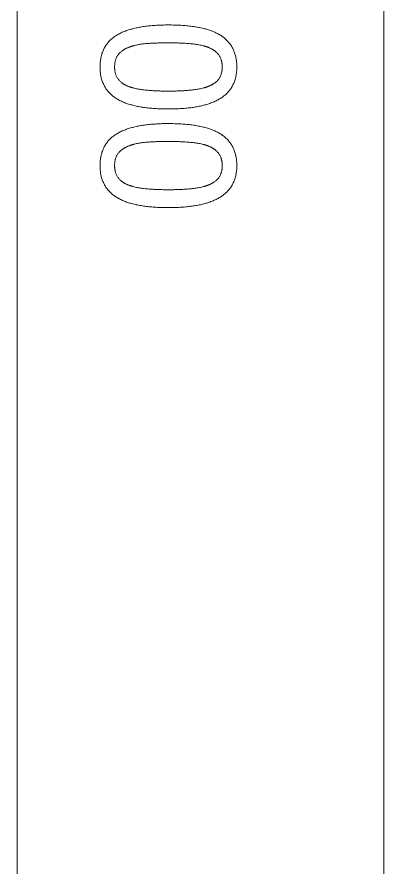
# Model space of a CAD drawing. Header units: millimetres. Extents: x 0 to 10092, y 0 to 7128.
# Drawn here: x 3573.4 to 3755, y 3191.1 to 3611.9 of the extents above; entities that cross this region are included whole.
import ezdxf

# ---------------------------------------------------------------- set-up
doc = ezdxf.new("R2010")
doc.units = ezdxf.units.MM
doc.header["$LTSCALE"] = 12
doc.layers.add('가시적인 것(ISO)', color=3, linetype='Continuous', lineweight=5, true_color=0x00ff00)

msp = doc.modelspace()

# ---------------------------------------------------------------- linework, layer by layer
at = {"layer": '가시적인 것(ISO)'}
for p, q in [((3755.017, 2541.209), (3755.017, 4031.209)), ((3573.417, 3871.209), (3573.417, 2774.409))]:
    msp.add_line(p, q, dxfattribs=at)
for points in [[(3648.316, 3607.964), (3631.197, 3607.964), (3614.499, 3597.904), (3614.499, 3587.158)], [(3682.185, 3587.158), (3682.185, 3597.798), (3665.909, 3607.964), (3648.316, 3607.964)], [(3628.721, 3596.903), (3632.303, 3598.272), (3641.468, 3599.115), (3648.316, 3599.115)], [(3648.316, 3599.115), (3654.689, 3599.115), (3664.803, 3598.167), (3668.121, 3596.85)], [(3621.715, 3587.158), (3621.715, 3590.951), (3625.35, 3595.639), (3628.721, 3596.903)], [(3668.121, 3596.85), (3671.545, 3595.481), (3674.969, 3590.793), (3674.969, 3587.158)], [(3614.499, 3587.158), (3614.499, 3576.571), (3630.881, 3566.404), (3648.369, 3566.404)], [(3628.563, 3577.571), (3625.139, 3578.888), (3621.715, 3583.576), (3621.715, 3587.158)], [(3648.369, 3566.404), (3665.33, 3566.404), (3682.185, 3576.465), (3682.185, 3587.158)], [(3674.969, 3587.158), (3674.969, 3583.524), (3671.545, 3578.941), (3668.227, 3577.624)], [(3648.369, 3575.254), (3641.679, 3575.254), (3631.776, 3576.307), (3628.563, 3577.571)], [(3668.227, 3577.624), (3664.908, 3576.307), (3655.058, 3575.254), (3648.369, 3575.254)], [(3648.316, 3559.188), (3631.197, 3559.188), (3614.499, 3549.127), (3614.499, 3538.382)], [(3682.185, 3538.382), (3682.185, 3549.022), (3665.909, 3559.188), (3648.316, 3559.188)], [(3621.715, 3538.382), (3621.715, 3542.174), (3625.35, 3546.862), (3628.721, 3548.126)], [(3628.721, 3548.126), (3632.303, 3549.496), (3641.468, 3550.339), (3648.316, 3550.339)], [(3648.316, 3550.339), (3654.689, 3550.339), (3664.803, 3549.391), (3668.121, 3548.074)], [(3668.121, 3548.074), (3671.545, 3546.704), (3674.969, 3542.016), (3674.969, 3538.382)], [(3614.499, 3538.382), (3614.499, 3527.794), (3630.881, 3517.628), (3648.369, 3517.628)], [(3628.563, 3528.795), (3625.139, 3530.112), (3621.715, 3534.8), (3621.715, 3538.382)], [(3648.369, 3517.628), (3665.33, 3517.628), (3682.185, 3527.689), (3682.185, 3538.382)], [(3674.969, 3538.382), (3674.969, 3534.747), (3671.545, 3530.165), (3668.227, 3528.848)], [(3648.369, 3526.477), (3641.679, 3526.477), (3631.776, 3527.531), (3628.563, 3528.795)], [(3668.227, 3528.848), (3664.908, 3527.531), (3655.058, 3526.477), (3648.369, 3526.477)]]:
    msp.add_open_spline(points, degree=2, dxfattribs=at)

doc.saveas('drawing.dxf')
